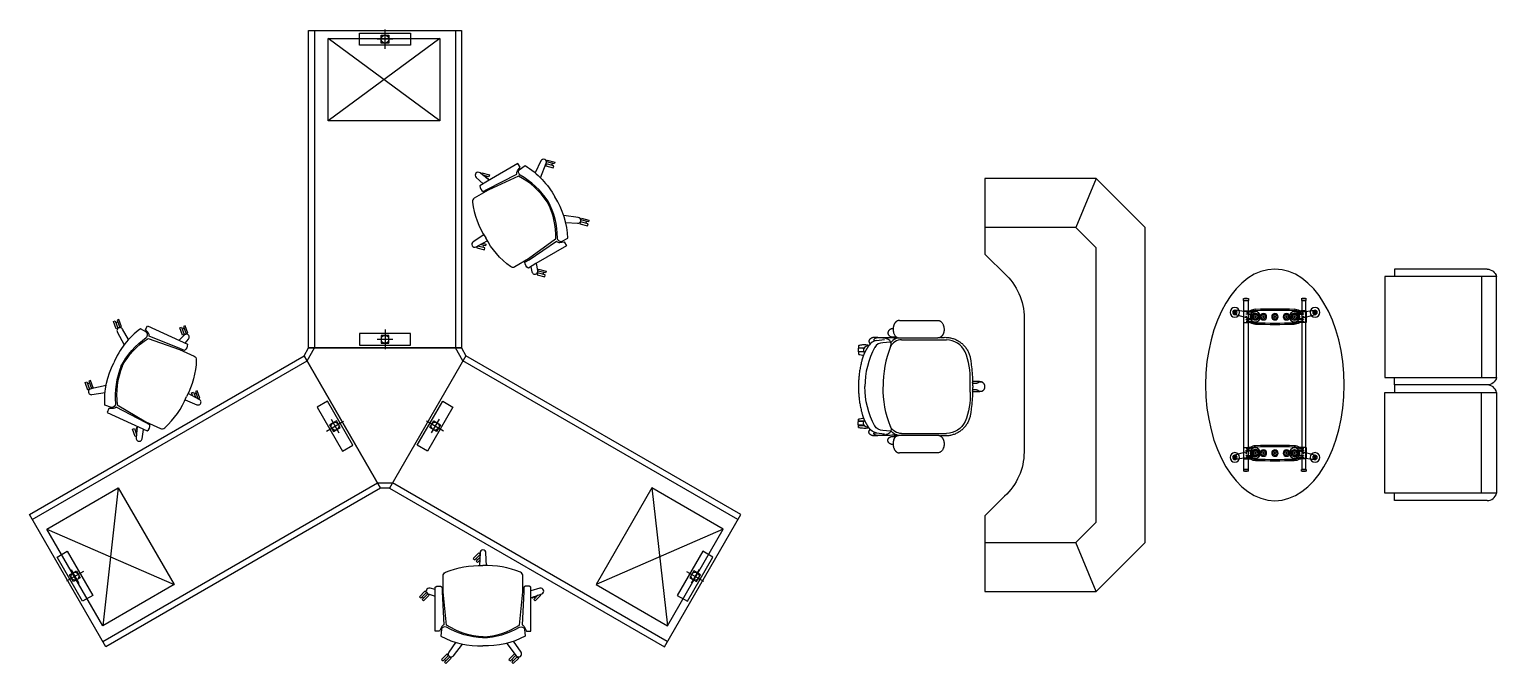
# Model space of a CAD drawing. Header units: millimetres. Extents: x 3122 to 31499, y 2297 to 20525.
# Drawn here: x 23996 to 31486, y 8239 to 11477 of the extents above; entities that cross this region are included whole.
import ezdxf

# ---------------------------------------------------------------- set-up
doc = ezdxf.new("R2010")
doc.units = ezdxf.units.MM
doc.layers.add('dwgmodels.com', color=250, linetype='Continuous')

# ---------------------------------------------------------------- blocks, each defined once
blk = doc.blocks.new('table 234')
at = {"color": 0}
for p, q in [((-1045, 368), (-795, 264.4)), ((-795, 264.4), (-691.4, 368)), ((-691.4, 368), (709.4, 368)), ((813, 264.4), (709.4, 368)), ((1063, 368), (813, 264.4)), ((-795, -200), (-795, 264.4)), ((813, 264.4), (813, -200)), ((813, 264.4), (813, -200))]:
    blk.add_line(p, q, dxfattribs=at)
blk.add_lwpolyline([(-1045, -200), (-1045, 368), (-795, 618), (813, 618), (1063, 368), (1063, -200), (677, -200), (566.9, -89.3, 0.214013), (334, 0), (-334, 0, 0.212214), (-559, -100), (-659, -200), (-1045, -200)], format="xyb", dxfattribs=at)
blk = doc.blocks.new('fdss')
at = {"color": 0}
for p, q in [((426, 239.6), (195.8, 238.8)), ((469.7, 235.7), (480, 226.1)), ((480, 225.3), (479.2, 223)), ((484, 227.7), (520.5, 223.8)), ((482.4, 203.9), (480, 210.3)), ((617, 196), (645.9, 196)), ((618.3, 178.5), (645.9, 178.5)), ((646.7, 195.2), (646.7, 179.3)), ((480, -225.3), (479.2, -223)), ((482.4, -203.9), (480, -210.3)), ((484, -227.7), (520.5, -223.8)), ((617, -196), (645.9, -196)), ((618.3, -178.5), (645.9, -178.5)), ((646.7, -195.2), (646.7, -179.3)), ((426, -239.6), (195.8, -238.8)), ((469.7, -235.7), (480, -226.1))]:
    blk.add_line(p, q, dxfattribs=at)
for points in [[(505.4, 245.2), (520.5, 246.8), (545.9, 249.2), (551.4, 249.2)], [(565.7, 236.5), (553.8, 234.9), (511.8, 240.4)], [(33.1, 20.6), (33.9, 19.8), (36.3, 19), (37.1, 18.2), (37.1, 18.2), (38.7, 18.2)], [(38.7, 18.2), (41.1, 17.4), (43.4, 16.6), (45.8, 15.8), (47.4, 15.8), (49.8, 15.8), (53, 15.8), (55.3, 15.8), (56.9, 15.8), (60.1, 15.8), (62.7, 15.8)], [(75.2, -27.7), (75.2, 0), (75.2, 27.7)], [(33.1, -20.6), (33.9, -19.8), (36.3, -19), (37.1, -18.2), (37.1, -18.2), (38.7, -18.2)], [(38.7, -18.2), (41.1, -17.4), (43.4, -16.6), (45.8, -15.8), (47.4, -15.8), (49.8, -15.8), (53, -15.8), (55.3, -15.8), (56.9, -15.8), (60.1, -15.8), (62.7, -15.8)], [(505.4, -245.2), (520.5, -246.8), (545.9, -249.2), (551.4, -249.2)], [(565.7, -236.5), (553.8, -234.9), (511.8, -240.4)]]:
    blk.add_lwpolyline(points, dxfattribs=at)
at = {"color": 0, "extrusion": (0, 0, -1)}
for centre, major_axis, start_param, end_param in [((200.6, 127.7), (-79, 79), 5.969012, 7.027382), ((423.6, 173), (47, 47), -0.751727, 0.301996), ((424.4, 174.5), (54.1, 54.1), -0.544214, -0.156468), ((484, 223.8), (3.3, 3.3), 4.243712, 5.205719), ((484, 229.3), (-1.47, 1.47), 3.927418, 5.578652), ((499.8, 223.8), (-12.9, 12.9), 5.819354, 6.506047), ((509.4, 207.1), (26.9, 26.9), -1.329065, -0.883773), ((549.9, 227.7), (14.8, 14.8), -0.735707, 0.161366), ((545.1, 180.1), (-39.3, 39.3), 0.935679, 1.762262), ((565.7, 238), (1.31, 1.31), 0.929037, 2.293349), ((563.3, 238), (-2.9, 2.9), 1.793197, 2.458506), ((445.1, 42), (-261.8, 261.8), 5.459154, 5.874691), ((514.1, 219.8), (24.9, 24.9), 3.662908, 4.015109), ((-41.5, 3.1), (553.4, 90.8), -0.204201, 0.167634), ((521.3, 176.9), (-33.1, 33.1), 0.763307, 1.830683), ((193.5, -0.1), (-296.4, 296.4), 1.856147, 2.355859), ((597.5, 185.7), (15.6, 15.6), -0.947253, 1.474381), ((621.3, 197.6), (-1.12, 1.12), 2.396655, 3.926991), ((621.3, 176.9), (-1.12, 1.12), 0.785398, 2.315734), ((645.9, 195.2), (0.539, 0.539), -0.785398, 0.785398), ((645.9, 179.3), (-0.539, 0.539), 2.356195, 3.926991)]:
    blk.add_ellipse(centre, major_axis=major_axis, ratio=1, start_param=start_param, end_param=end_param, dxfattribs=at)
at = {"color": 0}
for centre, major_axis, start_param, end_param in [((445.1, -42), (261.8, 261.8), 2.317561, 2.733098), ((-41.5, -3.1), (-553.4, 90.8), 2.937392, 3.309227), ((193.5, 0.1), (296.4, 296.4), 4.99774, 5.497452), ((200.6, -127.7), (79, 79), 2.82742, 3.885789), ((423.6, -173), (-47, 47), 2.389866, 3.443588), ((514.1, -219.8), (-24.9, 24.9), 0.521315, 0.873517), ((521.3, -176.9), (33.1, 33.1), 3.9049, 4.972275), ((545.1, -180.1), (39.3, 39.3), 4.077272, 4.903855), ((597.5, -185.7), (15.6, 15.6), 3.765136, 6.18677), ((621.3, -176.9), (1.12, 1.12), 3.926991, 5.457327), ((621.3, -197.6), (1.12, 1.12), 5.538248, 7.068583), ((645.9, -179.3), (0.539, 0.539), 5.497787, 7.068583), ((645.9, -195.2), (-0.539, 0.539), 2.356195, 3.926991), ((424.4, -174.5), (-54.1, 54.1), 2.597378, 2.985125), ((484, -223.8), (-3.3, 3.3), 1.102119, 2.064126), ((484, -229.3), (1.47, 1.47), 0.785825, 2.437059), ((499.8, -223.8), (12.9, 12.9), 2.677762, 3.364454), ((509.4, -207.1), (-26.9, 26.9), 1.812527, 2.25782), ((549.9, -227.7), (-14.8, 14.8), 2.405886, 3.302959), ((565.7, -238), (-1.31, 1.31), 4.07063, 5.434941), ((563.3, -238), (2.9, 2.9), 4.93479, 5.600098)]:
    blk.add_ellipse(centre, major_axis=major_axis, ratio=1, start_param=start_param, end_param=end_param, dxfattribs=at)
for points, weights, knots in [([(436.3, 337.3), (338.4, 337.3), (240.5, 337.3), (234, 337.7), (228.2, 334.7), (216.7, 327.7), (212.4, 314.8), (203.7, 292.8), (212.4, 270.8), (216.7, 258), (228.2, 250.9), (234, 247.9), (240.5, 248.4)], [1, 1, 1, 0.962754439438, 1, 0.939418827348, 1, 0.934055427035, 1, 0.939418827348, 1, 0.962754439438, 1], [0, 0, 0, 1, 1, 1.54757, 1.54757, 2.247301, 2.247301, 2.977684, 2.977684, 3.677415, 3.677415, 4.224984, 4.224984, 4.224984]), ([(436.3, 337.3), (442.8, 337.7), (448.6, 334.7), (460.1, 327.7), (464.4, 314.8), (473.1, 292.8), (464.4, 270.8), (460.1, 258), (448.6, 250.9), (442.8, 247.9), (436.3, 248.4), (338.4, 248.4), (240.5, 248.4)], [1, 0.96275443944, 1, 0.939418827348, 1, 0.934055427035, 1, 0.939418827348, 1, 0.96275443944, 1, 1, 1], [0, 0, 0, 0.54757, 0.54757, 1.247301, 1.247301, 1.977684, 1.977684, 2.677415, 2.677415, 3.224984, 3.224984, 4.224984, 4.224984, 4.224984]), ([(227.2, 251.5), (219.1, 251.5), (210.9, 251.5), (155.8, 255), (114.7, 217.8), (73.7, 180.5), (71.7, 125.1), (63.3, 75.4), (62.9, 25), (62.6, 12.5), (62.2, 0), (62.6, -12.5), (62.9, -25), (63.3, -75.4), (71.7, -125.1), (73.7, -180.5), (114.7, -217.8), (155.8, -255), (210.9, -251.5), (219.1, -251.5), (227.2, -251.5)], [1, 1, 1, 0.920970329426, 1, 0.920970329426, 1, 0.996764637726, 1, 1, 1, 1, 1, 0.996764637726, 1, 0.920970329426, 1, 0.920970329426, 1, 1, 1], [0, 0, 0, 1, 1, 1.800466, 1.800466, 2.600931, 2.600931, 2.761856, 2.761856, 3.761856, 3.761856, 4.761856, 4.761856, 4.922781, 4.922781, 5.723247, 5.723247, 6.523712, 6.523712, 7.523712, 7.523712, 7.523712]), ([(447.1, 247.6), (506.4, 249.2), (565.7, 250.7), (576.9, 251.1), (585.5, 244), (591.2, 239.5), (591.9, 232.2), (592.1, 228.5), (590.4, 225.1), (588.5, 221.3), (585.1, 218.7)], [1, 1, 1, 0.935512434708, 1, 0.918468104225, 1, 0.965843473499, 1, 0.972653000165, 1], [0, 0, 0, 1, 1, 1.722179, 1.722179, 2.535393, 2.535393, 3.059628, 3.059628, 3.528435, 3.528435, 3.528435]), ([(468.5, 296.1), (480, 295.7), (488.7, 288.2), (492.5, 284.8), (494.2, 279.9), (496.3, 274), (494, 268.1), (487.9, 255.1), (473.6, 254), (462.7, 253.6), (451.9, 253.2)], [1, 0.943338632687, 1, 0.968267368414, 1, 0.9394851057, 1, 0.864198855487, 1, 1, 1], [0, 0, 0, 0.676489, 0.676489, 1.181677, 1.181677, 1.881021, 1.881021, 2.935502, 2.935502, 3.935502, 3.935502, 3.935502]), ([(591.3, 211.1), (618.9, 173.4), (629.5, 128), (645.4, 65), (645.4, 0), (645.4, -65), (629.5, -128), (618.9, -173.4), (591.3, -211.1)], [1, 0.979760898136, 1, 0.992391068779, 1, 0.992391068779, 1, 0.979760898136, 1], [0, 0, 0, 0.403066, 0.403066, 0.649944, 0.649944, 0.896822, 0.896822, 1.299888, 1.299888, 1.299888]), ([(591.5, 210.8), (617.6, 216.4), (643.4, 209.4), (645.9, 208.8), (645.9, 206.3), (645.9, 202.7), (645.9, 199.2), (645.9, 197.6), (644.3, 197.6), (630.2, 197.6), (616, 197.6)], [1, 0.974666881773, 1, 0.783317345499, 1, 1, 1, 0.707106807826, 1, 1, 1], [0, 0, 0, 0.451139, 0.451139, 1.792762, 1.792762, 2.792762, 2.792762, 4.363559, 4.363559, 5.363559, 5.363559, 5.363559]), ([(617.7, 176.9), (631, 176.9), (644.3, 176.9), (645, 176.9), (645.4, 176.5), (645.9, 176), (645.9, 175.3), (645.9, 171.8), (645.9, 168.2), (645.9, 165.7), (643.4, 165.1), (631.4, 161.3), (618.9, 161.3)], [1, 1, 1, 0.923879528314, 1, 0.923879528314, 1, 1, 1, 0.783317456604, 1, 0.992237440768, 1], [0, 0, 0, 1, 1, 1.785398, 1.785398, 2.570796, 2.570796, 3.570796, 3.570796, 4.912419, 4.912419, 5.161781, 5.161781, 5.161781]), ([(33.3, -20.5), (21.8, -27.3), (10.4, -20.3), (-0.9, -13.3), (0, 0), (-0.9, 13.3), (10.4, 20.3), (21.8, 27.3), (33.3, 20.5)], [1, 0.85579821339, 1, 0.85579821339, 1, 0.855798213391, 1, 0.855798213391, 1], [0, 0, 0, 1.087409, 1.087409, 2.174818, 2.174818, 3.262227, 3.262227, 4.349636, 4.349636, 4.349636]), ([(12.5, 21.4), (13, 23.1), (14.7, 23.5), (38.7, 29.1), (62.9, 25)], [1, 0.873023611703, 1, 0.980536821249, 1], [0, 0, 0, 1.018856, 1.018856, 1.414094, 1.414094, 1.414094]), ([(12.5, -21.4), (13, -23.1), (14.7, -23.5), (38.7, -29.1), (62.9, -25)], [1, 0.873023611717, 1, 0.980536821249, 1], [0, 0, 0, 1.018856, 1.018856, 1.414094, 1.414094, 1.414094]), ([(447.1, -247.6), (506.4, -249.2), (565.7, -250.7), (576.9, -251.1), (585.5, -244), (591.2, -239.5), (591.9, -232.2), (592.1, -228.5), (590.4, -225.1), (588.5, -221.3), (585.1, -218.7)], [1, 1, 1, 0.935512434708, 1, 0.918468104224, 1, 0.965843473499, 1, 0.972653000166, 1], [0, 0, 0, 1, 1, 1.722179, 1.722179, 2.535393, 2.535393, 3.059628, 3.059628, 3.528435, 3.528435, 3.528435]), ([(591.5, -210.8), (617.6, -216.4), (643.4, -209.4), (645.9, -208.8), (645.9, -206.3), (645.9, -202.7), (645.9, -199.2), (645.9, -197.6), (644.3, -197.6), (630.2, -197.6), (616, -197.6)], [1, 0.974666881774, 1, 0.7833173455, 1, 1, 1, 0.707106807832, 1, 1, 1], [0, 0, 0, 0.451139, 0.451139, 1.792762, 1.792762, 2.792762, 2.792762, 4.363559, 4.363559, 5.363559, 5.363559, 5.363559]), ([(617.7, -176.9), (631, -176.9), (644.3, -176.9), (645, -176.9), (645.4, -176.5), (645.9, -176), (645.9, -175.3), (645.9, -171.8), (645.9, -168.2), (645.9, -165.7), (643.4, -165.1), (631.4, -161.3), (618.9, -161.3)], [1, 1, 1, 0.923879528318, 1, 0.923879528318, 1, 1, 1, 0.783317456602, 1, 0.992237440768, 1], [0, 0, 0, 1, 1, 1.785398, 1.785398, 2.570796, 2.570796, 3.570796, 3.570796, 4.912419, 4.912419, 5.161781, 5.161781, 5.161781]), ([(464.4, -270.8), (460.1, -258), (448.6, -250.9), (442.8, -247.9), (436.3, -248.4), (338.4, -248.4), (240.5, -248.4), (234, -247.9), (228.2, -250.9), (216.7, -258), (212.4, -270.8), (203.7, -292.8), (212.4, -314.8), (216.7, -327.7), (228.2, -334.7), (234, -337.7), (240.5, -337.3), (338.4, -337.3), (436.3, -337.3)], [1, 0.939418827349, 1, 0.96275443944, 1, 1, 1, 0.962754439438, 1, 0.939418827349, 1, 0.934055427035, 1, 0.939418827348, 1, 0.962754439438, 1, 1, 1], [0, 0, 0, 0.699731, 0.699731, 1.247301, 1.247301, 2.247301, 2.247301, 2.794871, 2.794871, 3.494602, 3.494602, 4.224984, 4.224984, 4.924715, 4.924715, 5.472285, 5.472285, 6.472285, 6.472285, 6.472285]), ([(464.4, -270.8), (473.1, -292.8), (464.4, -314.8), (460.1, -327.7), (448.6, -334.7), (442.8, -337.7), (436.3, -337.3)], [1, 0.934055427035, 1, 0.939418827348, 1, 0.96275443944, 1], [0, 0, 0, 0.730383, 0.730383, 1.430114, 1.430114, 1.977684, 1.977684, 1.977684]), ([(468.5, -296.1), (480, -295.7), (488.7, -288.2), (492.5, -284.8), (494.2, -279.9), (496.3, -274), (494, -268.1), (487.9, -255.1), (473.6, -254), (462.7, -253.6), (451.9, -253.2)], [1, 0.943338632687, 1, 0.968267368413, 1, 0.9394851057, 1, 0.864198855486, 1, 1, 1], [0, 0, 0, 0.676489, 0.676489, 1.181677, 1.181677, 1.881021, 1.881021, 2.935502, 2.935502, 3.935502, 3.935502, 3.935502])]:
    blk.add_rational_spline(points, weights, degree=2, knots=knots, dxfattribs=at)
blk = doc.blocks.new('table oval')
at = {"color": 250, "ltscale": 10, "true_color": 0x242828}
for p, q in [((-719, 266), (-734, 266)), ((-719, 226), (-719, 266)), ((719, 264), (-719, 264)), ((-719, 264), (-719, 228)), ((-610, 164), (-636, 337)), ((-629, 266), (-532, 266)), ((-629, 266), (-629, 219)), ((-552, 176), (-599, 345)), ((-532, 266), (-532, 219)), ((532, 266), (629, 266)), ((532, 266), (532, 219)), ((552, 176), (599, 345)), ((610, 164), (636, 337)), ((629, 266), (629, 219)), ((719, 226), (719, 266)), ((719, 266), (734, 266)), ((719, 228), (719, 264)), ((719, 264), (719, 228)), ((-734, 226), (-719, 226)), ((-719, 228), (719, 228)), ((-621, 246), (-621, 212)), ((-616, 232), (-621, 246)), ((-616, 232), (-605, 232)), ((-609, 178), (-610, 167)), ((-610, 164), (-607, 154)), ((-604, 188), (-609, 178)), ((-607, 154), (-601, 144)), ((-605, 242), (-605, 204)), ((-597, 196), (-604, 188)), ((-600, 222), (-601, 242)), ((-601, 144), (-593, 138)), ((-600, 222), (-600, 209)), ((-587, 199), (-597, 196)), ((-597, 195), (-564, 195)), ((-596, 205), (-565, 205)), ((-593, 138), (-583, 135)), ((-577, 200), (-587, 199)), ((-583, 135), (-574, 135)), ((-567, 196), (-577, 200)), ((-574, 135), (-565, 139)), ((-559, 189), (-567, 196)), ((-565, 139), (-558, 146)), ((-561, 222), (-560, 242)), ((-561, 222), (-561, 209)), ((-553, 179), (-559, 189)), ((-558, 146), (-552, 155)), ((-555, 242), (-555, 204)), ((-555, 232), (-545, 232)), ((-551, 166), (-552, 176)), ((-552, 155), (-551, 166)), ((-545, 232), (-540, 246)), ((-540, 246), (-540, 212)), ((540, 246), (540, 212)), ((545, 232), (540, 246)), ((545, 232), (555, 232)), ((551, 166), (552, 176)), ((552, 155), (551, 166)), ((558, 146), (552, 155)), ((553, 179), (559, 189)), ((555, 242), (555, 204)), ((565, 139), (558, 146)), ((559, 189), (567, 196)), ((561, 222), (560, 242)), ((561, 222), (561, 209)), ((564, 195), (597, 195)), ((565, 205), (596, 205)), ((574, 135), (565, 139)), ((567, 196), (577, 200)), ((583, 135), (574, 135)), ((577, 200), (587, 199)), ((593, 138), (583, 135)), ((587, 199), (597, 196)), ((601, 144), (593, 138)), ((597, 196), (604, 188)), ((600, 222), (601, 242)), ((600, 222), (600, 209)), ((607, 154), (601, 144)), ((604, 188), (609, 178)), ((605, 242), (605, 204)), ((605, 232), (616, 232)), ((610, 164), (607, 154)), ((609, 178), (610, 167)), ((616, 232), (621, 246)), ((621, 246), (621, 212)), ((734, 226), (719, 226)), ((-734, -227), (-719, -227)), ((-719, -227), (-719, -266)), ((-719, -228), (719, -228)), ((-719, -264), (-719, -228)), ((-610, -164), (-636, -337)), ((-629, -266), (-629, -219)), ((-621, -246), (-621, -212)), ((-616, -232), (-621, -246)), ((-616, -232), (-605, -232)), ((-610, -164), (-607, -154)), ((-609, -178), (-610, -167)), ((-604, -188), (-609, -178)), ((-607, -154), (-601, -144)), ((-605, -242), (-605, -204)), ((-597, -196), (-604, -188)), ((-601, -144), (-593, -138)), ((-600, -222), (-601, -242)), ((-600, -222), (-600, -209)), ((-552, -176), (-599, -345)), ((-597, -195), (-564, -195)), ((-587, -199), (-597, -196)), ((-596, -205), (-565, -205)), ((-593, -138), (-583, -135)), ((-577, -200), (-587, -199)), ((-583, -135), (-574, -135)), ((-567, -196), (-577, -200)), ((-574, -135), (-565, -139)), ((-559, -189), (-567, -196)), ((-565, -139), (-558, -146)), ((-561, -222), (-561, -209)), ((-561, -222), (-560, -242)), ((-553, -179), (-559, -189)), ((-558, -146), (-552, -155)), ((-555, -242), (-555, -204)), ((-555, -232), (-545, -232)), ((-552, -155), (-551, -166)), ((-551, -166), (-552, -176)), ((-545, -232), (-540, -246)), ((-540, -246), (-540, -212)), ((-532, -266), (-532, -219)), ((532, -266), (532, -219)), ((540, -246), (540, -212)), ((545, -232), (540, -246)), ((545, -232), (555, -232)), ((552, -155), (551, -166)), ((551, -166), (552, -176)), ((558, -146), (552, -155)), ((552, -176), (599, -345)), ((553, -179), (559, -189)), ((555, -242), (555, -204)), ((565, -139), (558, -146)), ((559, -189), (567, -196)), ((561, -222), (560, -242)), ((561, -222), (561, -209)), ((564, -195), (597, -195)), ((574, -135), (565, -139)), ((565, -205), (596, -205)), ((567, -196), (577, -200)), ((583, -135), (574, -135)), ((577, -200), (587, -199)), ((593, -138), (583, -135)), ((587, -199), (597, -196)), ((601, -144), (593, -138)), ((597, -196), (604, -188)), ((600, -222), (600, -209)), ((600, -222), (601, -242)), ((607, -154), (601, -144)), ((604, -188), (609, -178)), ((605, -242), (605, -204)), ((605, -232), (616, -232)), ((610, -164), (607, -154)), ((609, -178), (610, -167)), ((610, -164), (636, -337)), ((616, -232), (621, -246)), ((621, -246), (621, -212)), ((629, -266), (629, -219)), ((734, -227), (719, -227)), ((719, -227), (719, -266)), ((719, -228), (719, -264)), ((719, -264), (719, -228)), ((-719, -266), (-734, -266)), ((719, -264), (-719, -264)), ((-629, -266), (-532, -266)), ((532, -266), (629, -266)), ((719, -266), (734, -266))]:
    blk.add_line(p, q, dxfattribs=at)
for centre, radius in [((-617, 341), 40.6), ((617, 341), 40.6), ((-617, 341), 18.7), ((-617, 341), 13), ((-617, 341), 5.71), ((617, 341), 18.7), ((617, 341), 13), ((617, 341), 5.71), ((-580, 167), 44.3), ((580, 167), 44.3), ((-580, -167), 44.3), ((580, -167), 44.3), ((-617, -341), 40.6), ((-617, -341), 18.7), ((-617, -341), 13), ((-617, -341), 5.71), ((617, -341), 40.6), ((617, -341), 18.7), ((617, -341), 13), ((617, -341), 5.71)]:
    blk.add_circle(centre, radius, dxfattribs=at)
at = {"color": 0, "ltscale": 10}
blk.add_ellipse((0, 0), major_axis=(-985, 0), ratio=0.598985, dxfattribs=at)
at = {"color": 250, "ltscale": 10, "true_color": 0x242828}
for centre, major_axis, start_param, end_param in [((-685, 246), (-37.4, 37.4), 0.39953, 1.171267), ((685, 246), (-37.4, 37.4), 3.541122, 4.312859), ((3620, 0), (3018, 3018), 2.317673, 2.394716), ((-567, 162), (55.7, 55.7), 1.764645, 2.317673), ((3620, 0), (-3010, 3010), 0.746876, 0.82392), ((-568, 162), (-47.1, 47.1), 0.272275, 0.746759), ((-653, 219), (17.4, 17.4), 4.906238, 5.497787), ((-658, 212), (26, 26), 4.984664, 5.497787), ((-580, 167), (-19.5, 19.5), 3.926991, 10.210176), ((-580, 98), (-19.5, 19.5), 3.926991, 10.210176), ((-597, 204), (6.26, 6.26), 2.356195, 3.926991), ((-603, 242), (-1.65, 1.65), 3.926991, 7.068583), ((-596, 209), (2.78, 2.78), 2.356195, 3.926991), ((-580, 167), (-12.9, 12.9), 3.926991, 10.210176), ((-580, 167), (-3.83, 3.83), 3.926991, 10.210176), ((-580, 244), (-2.61, 2.61), 3.926991, 10.210176), ((-565, 209), (2.78, 2.78), 3.926991, 5.497787), ((-564, 204), (-6.26, 6.26), 2.356195, 3.926991), ((-558, 242), (-1.65, 1.65), 3.926991, 7.068583), ((-503, 212), (-26, 26), 0.785398, 1.298521), ((-593, 162), (47.1, 47.1), 5.536427, 6.01091), ((-508, 219), (-17.4, 17.4), 0.785398, 1.376947), ((-594, 162), (55.7, 55.7), 5.536309, 6.089336), ((-4780, 0), (-3010, 3010), 3.888469, 3.965513), ((-4780, 0), (3018, 3018), 5.459265, 5.536309), ((4780, 0), (3018, 3018), 2.317673, 2.394716), ((594, 162), (55.7, 55.7), 1.764645, 2.317673), ((4780, 0), (3010, 3010), 2.317673, 2.394716), ((593, 162), (-47.1, 47.1), 0.272275, 0.746759), ((508, 219), (17.4, 17.4), 4.906238, 5.497787), ((503, 212), (26, 26), 4.984664, 5.497787), ((580, 167), (-19.5, 19.5), 3.926991, 10.210176), ((580, 98), (-19.5, 19.5), 3.926991, 10.210176), ((558, 242), (-1.65, 1.65), 3.926991, 7.068583), ((564, 204), (6.26, 6.26), 2.356195, 3.926991), ((565, 209), (-2.78, 2.78), 0.785398, 2.356195), ((580, 167), (-12.9, 12.9), 3.926991, 10.210176), ((580, 167), (-3.83, 3.83), 3.926991, 10.210176), ((580, 244), (-2.61, 2.61), 3.926991, 10.210176), ((596, 209), (2.78, 2.78), 3.926991, 5.497787), ((597, 204), (-6.26, 6.26), 2.356195, 3.926991), ((603, 242), (-1.65, 1.65), 3.926991, 7.068583), ((658, 212), (-26, 26), 0.785398, 1.298521), ((568, 162), (-47.1, 47.1), 3.96563, 4.440114), ((653, 219), (-17.4, 17.4), 0.785398, 1.376947), ((567, 162), (55.7, 55.7), 5.536309, 6.089336), ((-3620, 0), (3010, 3010), 5.459265, 5.536309), ((-3620, 0), (3018, 3018), 5.459265, 5.536309), ((-580, 0), (-19.5, 19.5), 3.926991, 10.210176), ((-580, 98), (-12.9, 12.9), 3.926991, 10.210176), ((-580, 0), (-12.9, 12.9), 3.926991, 10.210176), ((-580, 98), (-3.83, 3.83), 3.926991, 10.210176), ((-580, 0), (-3.83, 3.83), 3.926991, 10.210176), ((580, 0), (-19.5, 19.5), 3.926991, 10.210176), ((580, 98), (-12.9, 12.9), 3.926991, 10.210176), ((580, 0), (-12.9, 12.9), 3.926991, 10.210176), ((580, 98), (-3.83, 3.83), 3.926991, 10.210176), ((580, 0), (-3.83, 3.83), 3.926991, 10.210176), ((-580, -98), (-19.5, 19.5), 3.926991, 10.210176), ((-580, -98), (-12.9, 12.9), 3.926991, 10.210176), ((-580, -98), (-3.83, 3.83), 3.926991, 10.210176), ((580, -98), (-19.5, 19.5), 3.926991, 10.210176), ((580, -98), (-12.9, 12.9), 3.926991, 10.210176), ((580, -98), (-3.83, 3.83), 3.926991, 10.210176), ((-685, -246), (-37.4, 37.4), 0.39953, 1.171267), ((-567, -162), (55.7, 55.7), 2.394716, 2.947744), ((-568, -162), (47.1, 47.1), 2.394834, 2.869318), ((-653, -219), (17.4, 17.4), 5.497787, 6.089336), ((-658, -212), (-26, 26), 3.926991, 4.440114), ((-580, -167), (-19.5, 19.5), 3.926991, 10.210176), ((-597, -204), (6.26, 6.26), 0.785398, 2.356195), ((-603, -242), (-1.65, 1.65), 0.785398, 3.926991), ((-580, -167), (-12.9, 12.9), 3.926991, 10.210176), ((-596, -209), (-2.78, 2.78), -0.785398, 0.785398), ((-580, -167), (-3.83, 3.83), 3.926991, 10.210176), ((-580, -244), (-2.61, 2.61), 3.926991, 10.210176), ((-565, -209), (2.78, 2.78), 5.497787, 7.068584), ((-564, -204), (-6.26, 6.26), 3.926991, 5.497787), ((-558, -242), (-1.65, 1.65), 0.785398, 3.926991), ((-503, -212), (-26, 26), 0.272275, 0.785398), ((-593, -162), (-47.1, 47.1), 3.413867, 3.888351), ((-508, -219), (17.4, 17.4), 1.764645, 2.356195), ((-594, -162), (-55.7, 55.7), 3.335442, 3.888469), ((594, -162), (55.7, 55.7), 2.394716, 2.947744), ((593, -162), (-47.1, 47.1), 0.824038, 1.298521), ((508, -219), (17.4, 17.4), 5.497787, 6.089336), ((503, -212), (-26, 26), 3.926991, 4.440114), ((580, -167), (-19.5, 19.5), 3.926991, 10.210176), ((564, -204), (6.26, 6.26), 0.785398, 2.356195), ((558, -242), (-1.65, 1.65), 0.785398, 3.926991), ((580, -167), (-12.9, 12.9), 3.926991, 10.210176), ((565, -209), (-2.78, 2.78), -0.785398, 0.785398), ((580, -167), (-3.83, 3.83), 3.926991, 10.210176), ((580, -244), (-2.61, 2.61), 3.926991, 10.210176), ((596, -209), (2.78, 2.78), 5.497787, 7.068584), ((597, -204), (-6.26, 6.26), 3.926991, 5.497787), ((603, -242), (-1.65, 1.65), 0.785398, 3.926991), ((658, -212), (-26, 26), 0.272275, 0.785398), ((568, -162), (-47.1, 47.1), 3.413867, 3.888351), ((653, -219), (17.4, 17.4), 1.764645, 2.356195), ((567, -162), (-55.7, 55.7), 3.335442, 3.888469), ((685, -246), (-37.4, 37.4), 3.541122, 4.312859)]:
    blk.add_ellipse(centre, major_axis=major_axis, ratio=1, start_param=start_param, end_param=end_param, dxfattribs=at)
blk = doc.blocks.new('dfgdddd')
at = {"color": 0, "ltscale": 10}
for p, q in [((-257.2, 0), (-257.2, 571.5)), ((-257.2, 571.5), (257.2, 571.5)), ((257.2, 571.5), (257.2, 0)), ((-295.3, 522.3), (-295.3, 50.8)), ((257.2, 493.7), (-257.2, 493.7)), ((295.3, 522.3), (295.3, 50.8)), ((-295.3, 50.8), (-257.2, 50.8)), ((257.2, 0), (-257.2, 0)), ((295.3, 50.8), (257.2, 50.8))]:
    blk.add_line(p, q, dxfattribs=at)
for centre, start, end in [((-244.5, 522.3), 104.47751, 180), ((244.5, 522.3), 0, 75.52249)]:
    blk.add_arc(centre, 50.8, start, end, dxfattribs=at)
blk = doc.blocks.new('furn office 010_dwgmodels.com')
for p, q in [((0, 1777.6), (0, 1877.6)), ((-360, 1871.4), (-360, 251.4)), ((280, 1831.4), (-290, 1411.4)), ((280, 1411.4), (-290, 1831.4)), ((40, 1827.6), (-40, 1827.6)), ((360, 1871.4), (360, 251.4)), ((518.2, 1117.9), (520.7, 1127.6)), ((851.6, 1183.5), (854.1, 1193.2)), ((1026.4, 887.4), (1028.9, 897.1)), ((500.1, 764.7), (502.6, 774.4)), ((807.7, 626.9), (810.2, 636.6)), ((-1364.3, 383.6), (-1373.7, 380.2)), ((-1025.7, 351), (-1035.1, 347.6)), ((0, 345.2), (0, 245.2)), ((-397.7, 186.1), (-360, 251.4)), ((40, 295.2), (-40, 295.2)), ((397.7, 186.1), (360, 251.4)), ((-1800.7, -623.9), (-397.7, 186.1)), ((1800.7, -623.9), (397.7, 186.1)), ((-1509.3, 71.9), (-1518.7, 68.4)), ((-965, 19.4), (-974.4, 16)), ((-298.9, -172.6), (-212.3, -122.6)), ((-275.6, -112.9), (-235.6, -182.2)), ((298.9, -172.6), (212.3, -122.6)), ((275.6, -112.9), (235.6, -182.2)), ((-1266.3, -165.7), (-1275.7, -169.1)), ((-1440.7, -1247.5), (-37.7, -437.5)), ((-37.7, -437.5), (37.7, -437.5)), ((1440.7, -1247.5), (37.7, -437.5)), ((-1362.3, -463.2), (-1441, -1166.8)), ((1362.3, -463.2), (1441, -1166.8)), ((-1726, -673.2), (-1077.3, -956.8)), ((1726, -673.2), (1077.3, -956.8)), ((464.6, -823.1), (471.7, -830.2)), ((-1539.5, -888.8), (-1626.1, -938.8)), ((-1602.8, -879.2), (-1562.8, -948.5)), ((1539.5, -888.8), (1626.1, -938.8)), ((1602.8, -879.2), (1562.8, -948.5)), ((189.6, -1018.1), (196.7, -1025.2)), ((759.6, -1018.1), (766.7, -1025.2)), ((303, -1338.8), (310, -1345.9)), ((646.8, -1338.7), (653.9, -1345.7))]:
    blk.add_line(p, q)
for points in [[(-390, 1871.4), (390, 1871.4), (390, 251.4), (-390, 251.4)], [(130, 1797.6), (-130, 1797.6), (-130, 1857.6), (130, 1857.6)], [(20, 1807.6), (-20, 1807.6), (-20, 1847.6), (20, 1847.6)], [(866.3, 1200.4), (863.8, 1190.7), (825.1, 1200.7), (827.6, 1210.4)], [(858.8, 1171.3), (861.3, 1181), (822.6, 1191), (820.1, 1181.3)], [(1041.1, 904.3), (1038.6, 894.6), (999.9, 904.6), (1002.3, 914.3)], [(1033.6, 875.2), (1036.1, 884.9), (997.4, 894.9), (994.9, 885.2)], [(814.9, 614.7), (817.4, 624.4), (778.7, 634.4), (776.2, 624.7)], [(822.4, 643.8), (819.9, 634.1), (781.2, 644.1), (783.7, 653.8)], [(-1386.5, 386.2), (-1377.1, 389.6), (-1363.4, 352), (-1372.8, 348.6)], [(-1358.3, 396.4), (-1367.7, 393), (-1354, 355.4), (-1344.6, 358.9)], [(-1048, 353.6), (-1038.6, 357), (-1024.9, 319.4), (-1034.2, 316)], [(-1019.8, 363.9), (-1029.2, 360.4), (-1015.5, 322.8), (-1006.1, 326.3)], [(130, 325.2), (-130, 325.2), (-130, 265.2), (130, 265.2)], [(20, 315.2), (-20, 315.2), (-20, 275.2), (20, 275.2)], [(-412.7, 212), (-390, 251.4), (390, 251.4), (412.7, 212), (22.7, -463.5), (-22.7, -463.5)], [(-1425.7, -1273.5), (-1815.7, -598), (-412.7, 212), (-22.7, -463.5)], [(1425.7, -1273.5), (1815.7, -598), (412.7, 212), (22.7, -463.5)], [(-1531.5, 74.4), (-1522.1, 77.8), (-1508.4, 40.3), (-1517.8, 36.8)], [(-1503.3, 84.7), (-1512.7, 81.3), (-1499, 43.7), (-1489.6, 47.1)], [(-346.6, -50), (-216.6, -275.2), (-164.6, -245.2), (-294.6, -20)], [(346.6, -50), (216.6, -275.2), (164.6, -245.2), (294.6, -20)], [(-282.9, -140.3), (-262.9, -174.9), (-228.3, -154.9), (-248.3, -120.3)], [(282.9, -140.3), (262.9, -174.9), (228.3, -154.9), (248.3, -120.3)], [(-1621.8, -786.2), (-1491.8, -1011.4), (-1543.8, -1041.4), (-1673.8, -816.2)], [(1621.8, -786.2), (1491.8, -1011.4), (1543.8, -1041.4), (1673.8, -816.2)], [(-1575.5, -886.5), (-1555.5, -921.1), (-1590.1, -941.1), (-1610.1, -906.5)], [(1575.5, -886.5), (1555.5, -921.1), (1590.1, -941.1), (1610.1, -906.5)], [(175.5, -1018.1), (182.6, -1025.2), (210.9, -996.9), (203.8, -989.8)], [(196.7, -1039.3), (189.6, -1032.3), (217.9, -1004), (225, -1011)], [(288.8, -1338.8), (295.9, -1345.9), (324.2, -1317.6), (317.1, -1310.5)], [(310, -1360), (303, -1352.9), (331.3, -1324.7), (338.3, -1331.7)], [(632.7, -1338.7), (639.7, -1345.7), (668, -1317.4), (660.9, -1310.4)], [(653.9, -1359.9), (646.8, -1352.8), (675.1, -1324.5), (682.2, -1331.6)]]:
    blk.add_lwpolyline(points, close=True)
at = {"flags": 128}
for points in [[(280, 1411.4), (-290, 1411.4), (-290, 1831.4), (280, 1831.4)], [(-1362.3, -463.2), (-1077.3, -956.8), (-1441, -1166.8), (-1726, -673.2)], [(1362.3, -463.2), (1077.3, -956.8), (1441, -1166.8), (1726, -673.2)]]:
    blk.add_lwpolyline(points, close=True, dxfattribs=at)
for points in [[(794, 1119.7), (823.3, 1193.8, 1), (795.7, 1205.8), (766.7, 1144.6)], [(827.5, 997.6, 0.129806), (680.5, 1128.7), (525.7, 1057.6), (455.5, 1016.2, 0.30894), (445.9, 995.8, 0.113102), (513.7, 813.8)], [(530.8, 1107), (485.2, 1144.7, 1), (465.3, 1122.2), (500.4, 1089.1)], [(831.9, 1000.2, 0.119401), (689.1, 1133.8, -0.398658), (684.7, 1160.9), (714.6, 1181.9, -0.13244), (866.9, 1022.1)], [(826.4, 999.5, -0.129806), (869.9, 807.4), (732.9, 706.3), (662.7, 664.9, -0.30894), (640.2, 666.4, -0.113102), (513.7, 813.8)], [(830.8, 1002, -0.119401), (878.6, 812.4, 0.398658), (900.2, 795.4), (933.1, 811.5, 0.13244), (866.9, 1022.1)], [(922, 892), (983, 888.2, 1), (985.9, 918), (911.9, 927.6, -0.488714)], [(505.1, 828.7), (450.1, 793.7, 1), (465.4, 767.9), (522, 798.8, -0.488714)], [(743.5, 664.9), (750, 639.5, 1), (779.3, 646), (772.5, 682, -0.488714)], [(-1347.9, 157.5, -0.119401), (-1218.7, 304.3, 0.398658), (-1217, 331.7), (-1248.8, 349.7, 0.13244), (-1384.9, 175.9)], [(-1308.9, 295), (-1340.3, 347.5, 1), (-1366.6, 332.9), (-1332.5, 266.5, -0.488714)], [(-1343.3, 155.3, -0.129806), (-1209.7, 300.1), (-1048.8, 244.3), (-974.9, 209.9, -0.30894), (-963.4, 190.5, -0.113102), (-1013.2, 2.9)], [(-1020.6, 276.6), (-1003.4, 296.3, 1), (-1025.3, 316.8), (-1051.2, 290.8, -0.488714)], [(-1347, 159.4, 0.119401), (-1376.2, -33.9, -0.398658), (-1396.1, -52.9), (-1430.3, -40.1, -0.13244), (-1384.9, 175.9)], [(-1342.4, 157.3, 0.129806), (-1367.1, -38.1), (-1220.9, -125.4), (-1147, -159.8, 0.30894), (-1124.7, -156.1, 0.113102), (-1013.2, 2.9)], [(-1424, 60.5), (-1501.7, 42.7, 1), (-1495.9, 13.2), (-1429.1, 23.9)], [(-1020.6, -12.6), (-960.6, -38.2, 1), (-948, -11), (-1005.5, 18.2, -0.488714)], [(-1264.5, -149.2), (-1269.7, -208.1, 1), (-1239.9, -211.7), (-1232.5, -164.1)], [(517.2, -860), (515, -794.8, 1), (485, -794.8), (482.9, -859.3, -0.488714)], [(501.1, -1223.5, -0.129806), (313.5, -1163.4), (296.1, -994), (296.1, -912.5, -0.30894), (308.8, -893.8, -0.113102), (500, -859.8)], [(498.9, -1223.5, 0.129806), (686.5, -1163.4), (703.9, -994), (703.9, -912.5, 0.30894), (691.2, -893.8, 0.113102), (500, -859.8)], [(255, -982), (229.8, -974.8, 1), (220.5, -1003.3), (255, -1015.8, -0.488714)], [(743.9, -1023.4), (799.5, -1003.3, 1), (790.2, -974.8), (743.9, -988.1)], [(501.1, -1228.5, -0.119401), (313.5, -1173.4, 0.398658), (287.8, -1183.4), (285, -1219.8, 0.13244), (500, -1269.8)], [(498.9, -1228.5, 0.119401), (686.5, -1173.4, -0.398658), (712.2, -1183.4), (715, -1219.8, -0.13244), (500, -1269.8)], [(359.9, -1251.2), (325.7, -1301.8, 1), (349.9, -1319.4), (395.8, -1260.5, -0.488714)], [(621.1, -1256.5), (670.1, -1319.4, 1), (694.3, -1301.8), (656.4, -1245.7)]]:
    blk.add_lwpolyline(points, format="xyb")
for points in [[(677.7, 1193.7), (522.6, 1102.2), (483.9, 1079.4, 0.285714), (501.6, 1049.2), (523.2, 1061.9), (673.3, 1139.3, -0.220172), (676.1, 1155.8), (688.9, 1174.7)], [(925.5, 773.5), (770.4, 682), (731.7, 659.2, -0.285714), (713.9, 689.3), (735.4, 702), (875.8, 796, 0.220172), (891.6, 790.4), (914.3, 792.5)], [(-1213.2, 365), (-1050, 289.1), (-1009.2, 270.1, -0.285714), (-1024, 238.3), (-1046.7, 248.9), (-1203.6, 311.3, 0.220172), (-1207.9, 327.5), (-1222.5, 345)], [(-1419.1, -77.2), (-1255.9, -153.2), (-1215.1, -172.2, 0.285714), (-1200.3, -140.5), (-1223, -129.9), (-1371.8, -50, -0.220172), (-1387, -57.1), (-1409.8, -57.2)], [(256.1, -1194), (256.1, -1014), (256.1, -969, -0.285714), (291.1, -969), (291.1, -994), (300.7, -1162.6, 0.220172), (287.8, -1173.4), (278.1, -1194)], [(743.9, -1194), (743.9, -1014), (743.9, -969, 0.285714), (708.9, -969), (708.9, -994), (699.3, -1162.6, -0.220172), (712.2, -1173.4), (721.9, -1194)]]:
    blk.add_lwpolyline(points, format="xyb", close=True)
for points in [[(492.6, 1138.6), (494.1, 1144.8), (532.9, 1134.8)], [(532.9, 1134.8), (530.4, 1125.1), (499.2, 1133.1)], [(526.6, 1110.5), (527.9, 1115.4), (517.4, 1118.1)], [(470.7, 770.8), (468.5, 762.5), (507.3, 752.6)], [(507.3, 752.6), (509.8, 762.2), (472.6, 771.8)], [(514.8, 781.6), (512.3, 771.9), (485.4, 778.8)], [(498.3, 785.9), (514.8, 781.6)], [(-987.2, 22), (-977.8, 25.4), (-968.3, -0.6)], [(-981.4, 6), (-987.2, 22)], [(-959, 32.2), (-968.4, 28.8), (-955.3, -7.3)], [(-953.3, -8.2), (-945.3, -5.3), (-959, 32.2)], [(-1288.5, -163.2), (-1279.1, -159.7), (-1268.1, -190)], [(-1268.8, -198.6), (-1274.8, -200.8), (-1288.5, -163.2)], [(-1264.9, -154.6), (-1269.7, -156.3), (-1266, -166.5)], [(484.8, -800.8), (478.8, -794.8), (450.5, -823.1)], [(450.5, -823.1), (457.6, -830.2), (484.7, -803)], [(471.7, -844.3), (464.6, -837.3), (484.2, -817.7)], [(483.8, -832.3), (471.7, -844.3)], [(749, -1021.6), (752.6, -1025.2), (760.3, -1017.5)], [(766.7, -1039.3), (759.6, -1032.3), (782.4, -1009.5)], [(790.5, -1006.5), (795, -1011), (766.7, -1039.3)]]:
    blk.add_lwpolyline(points)
for centre in [(0, 1827.6), (0, 295.2), (-255.6, -147.6), (255.6, -147.6), (-1582.8, -913.8), (1582.8, -913.8)]:
    blk.add_circle(centre, 20)

msp = doc.modelspace()

# ---------------------------------------------------------------- block references
at = {"layer": 'dwgmodels.com'}
msp.add_blockref('furn office 010_dwgmodels.com', (25811.9, 9599.1), dxfattribs=at)
at = {"layer": 'dwgmodels.com', "xscale": -1, "rotation": 270}
for name, p in [('table 234', (29073.8, 9653)), ('dfgdddd', (30914.7, 9957.3))]:
    msp.add_blockref(name, p, dxfattribs=at)
at = {"layer": 'dwgmodels.com', "xscale": -0.5999999999767169, "yscale": 0.5999999999767169, "rotation": 90}
msp.add_blockref('table oval', (30354.4, 9662), dxfattribs=at)
at = {"layer": 'dwgmodels.com', "xscale": -1}
msp.add_blockref('fdss', (28873.8, 9653), dxfattribs=at)
at = {"layer": 'dwgmodels.com', "rotation": 270}
msp.add_blockref('dfgdddd', (30914.7, 9366.7), dxfattribs=at)

doc.saveas('drawing.dxf')
